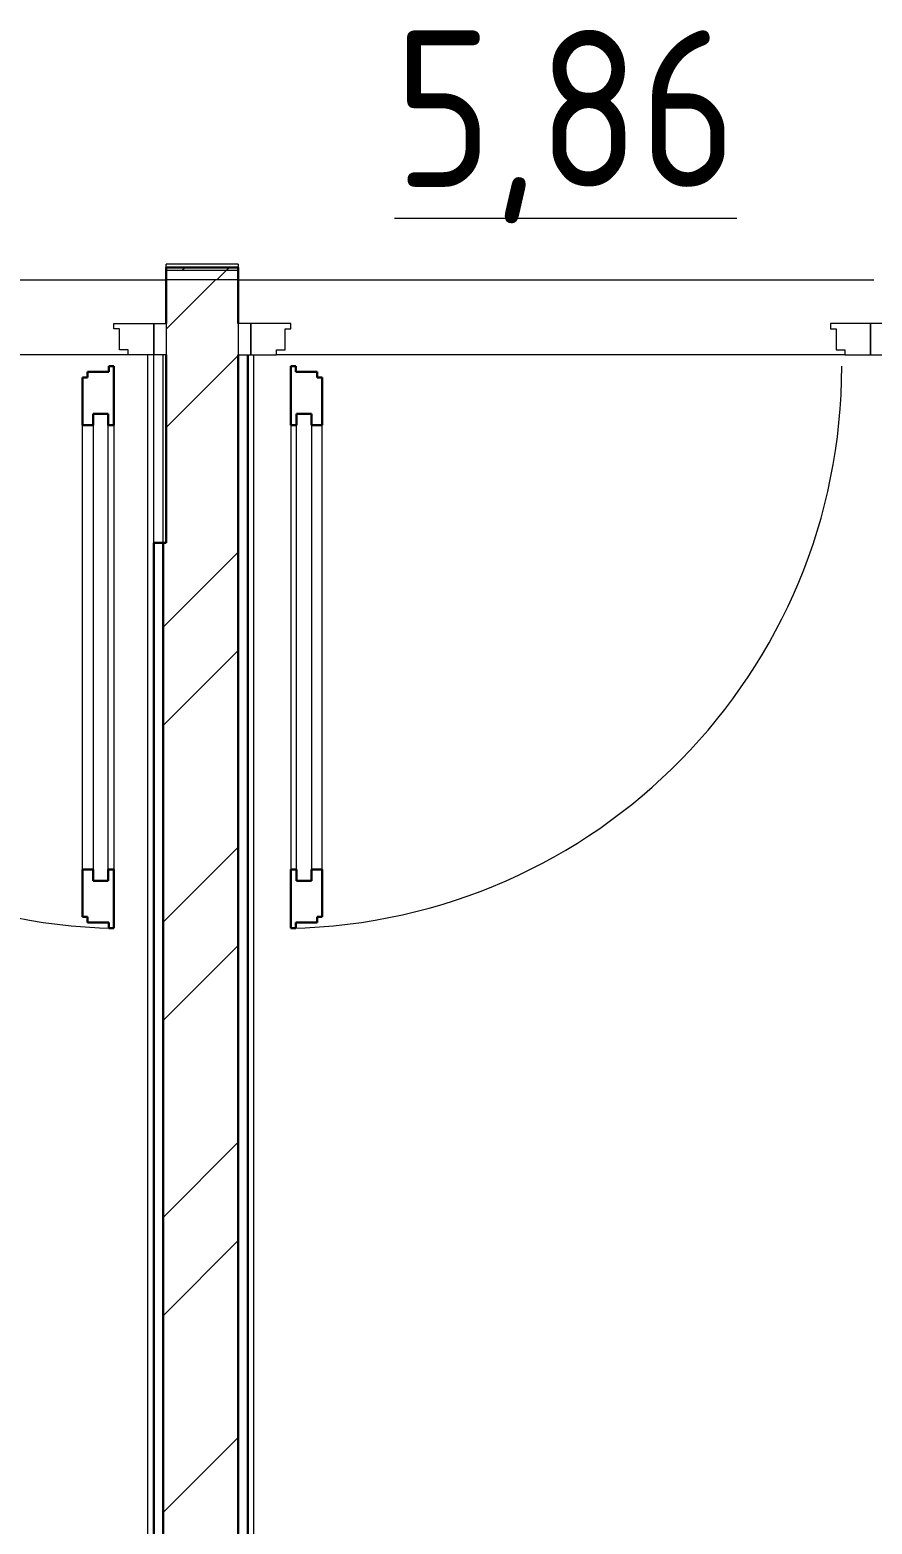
# Model space of a CAD drawing. Header units: millimetres. Extents: x -88595 to 880822, y -1054509 to -148035.
# Drawn here: x 298910 to 300256, y -247120 to -244733 of the extents above; entities that cross this region are included whole.
import ezdxf

# ---------------------------------------------------------------- set-up
doc = ezdxf.new("R2010")
doc.units = ezdxf.units.MM
for name, color, linetype, lineweight in [('Двери', 7, 'Continuous', 9), ('Марки помещений', 7, 'Continuous', 20), ('Оборудование', 7, 'Continuous', 18), ('Ограждение', 7, 'Continuous', 9), ('Стены наружные', 7, 'Continuous', 18), ('Стены штриховка', 7, 'Continuous', 9)]:
    doc.layers.add(name, color=color, linetype=linetype, lineweight=lineweight)
doc.layers.add('Двери открывание', color=7, linetype='Continuous', lineweight=9, true_color=0xc0c0c0)
doc.styles.add('GOST Common_2', font='GOST_Common.ttf', dxfattribs={"width": 0.9, "height": 350})

# ---------------------------------------------------------------- blocks, each defined once
blk = doc.blocks.new('2 этаж')
at = {"layer": 'Двери'}
for p, q in [((328378.5, 682606.5), (328442.5, 682606.5)), ((328378.5, 682598.5), (328378.5, 682606.5)), ((328387.5, 682598.5), (328378.5, 682598.5)), ((328387.5, 682564.5), (328387.5, 682598.5)), ((328442.5, 682606.5), (328462.5, 682606.5)), ((328442.5, 682556.5), (328442.5, 682606.5)), ((328442.5, 682606.5), (328442.5, 682556.5)), ((328462.5, 682606.5), (328462.5, 682556.5)), ((328577.5, 682606.5), (328577.5, 682556.5)), ((328597.5, 682606.5), (328577.5, 682606.5)), ((328597.5, 682556.5), (328597.5, 682606.5)), ((328661.5, 682606.5), (328597.5, 682606.5)), ((328597.5, 682606.5), (328597.5, 682556.5)), ((328652.5, 682564.5), (328652.5, 682598.5)), ((328652.5, 682598.5), (328661.5, 682598.5)), ((328661.5, 682598.5), (328661.5, 682606.5)), ((329587.5, 682606.5), (329523.5, 682606.5)), ((329523.5, 682606.5), (329523.5, 682598.5)), ((329523.5, 682598.5), (329532.5, 682598.5)), ((329532.5, 682598.5), (329532.5, 682564.5)), ((329607.5, 682606.5), (329587.5, 682606.5)), ((329587.5, 682606.5), (329587.5, 682556.5)), ((329587.5, 682556.5), (329587.5, 682606.5)), ((328401.5, 682564.5), (328387.5, 682564.5)), ((328401.5, 682556.5), (328401.5, 682564.5)), ((328638.5, 682556.5), (328638.5, 682564.5)), ((328638.5, 682564.5), (328652.5, 682564.5)), ((329532.5, 682564.5), (329546.5, 682564.5)), ((329546.5, 682564.5), (329546.5, 682556.5)), ((328442.5, 682556.5), (328401.5, 682556.5)), ((328462.5, 682556.5), (328442.5, 682556.5)), ((328577.5, 682556.5), (328597.5, 682556.5)), ((328597.5, 682556.5), (328638.5, 682556.5)), ((329546.5, 682556.5), (329587.5, 682556.5)), ((329587.5, 682556.5), (329607.5, 682556.5)), ((328328.5, 681734.5), (328328.5, 682444.5)), ((328345.5, 682462.5), (328345.5, 681716.5)), ((328369.5, 682462.5), (328345.5, 682462.5)), ((328369.5, 681716.5), (328369.5, 682462.5)), ((328378.5, 682444.5), (328378.5, 681734.5)), ((328661.5, 682444.5), (328661.5, 681734.5)), ((328670.5, 682462.5), (328694.5, 682462.5)), ((328670.5, 681716.5), (328670.5, 682462.5)), ((328694.5, 682462.5), (328694.5, 681716.5)), ((328711.5, 681734.5), (328711.5, 682444.5)), ((328345.5, 681716.5), (328369.5, 681716.5)), ((328694.5, 681716.5), (328670.5, 681716.5))]:
    blk.add_line(p, q, dxfattribs=at)
at = {"layer": 'Двери', "lineweight": 30}
for p, q in [((328370.5, 682538.5), (328378.5, 682538.5)), ((328370.5, 682529.5), (328370.5, 682538.5)), ((328378.5, 682538.5), (328378.5, 682444.5)), ((328669.5, 682538.5), (328661.5, 682538.5)), ((328661.5, 682538.5), (328661.5, 682444.5)), ((328669.5, 682529.5), (328669.5, 682538.5)), ((328328.5, 682520.5), (328336.5, 682520.5)), ((328328.5, 682444.5), (328328.5, 682520.5)), ((328336.5, 682520.5), (328336.5, 682529.5)), ((328336.5, 682529.5), (328370.5, 682529.5)), ((328703.5, 682529.5), (328669.5, 682529.5)), ((328703.5, 682520.5), (328703.5, 682529.5)), ((328711.5, 682520.5), (328703.5, 682520.5)), ((328711.5, 682444.5), (328711.5, 682520.5)), ((328328.5, 682444.5), (328345.5, 682444.5)), ((328345.5, 682444.5), (328345.5, 682462.5)), ((328345.5, 682462.5), (328369.5, 682462.5)), ((328369.5, 682462.5), (328369.5, 682444.5)), ((328369.5, 682444.5), (328378.5, 682444.5)), ((328670.5, 682444.5), (328661.5, 682444.5)), ((328670.5, 682462.5), (328670.5, 682444.5)), ((328694.5, 682462.5), (328670.5, 682462.5)), ((328694.5, 682444.5), (328694.5, 682462.5)), ((328711.5, 682444.5), (328694.5, 682444.5)), ((328328.5, 681658.5), (328328.5, 681734.5)), ((328328.5, 681734.5), (328345.5, 681734.5)), ((328345.5, 681734.5), (328345.5, 681716.5)), ((328369.5, 681734.5), (328378.5, 681734.5)), ((328369.5, 681716.5), (328369.5, 681734.5)), ((328378.5, 681734.5), (328378.5, 681640.5)), ((328661.5, 681734.5), (328661.5, 681640.5)), ((328670.5, 681734.5), (328661.5, 681734.5)), ((328670.5, 681716.5), (328670.5, 681734.5)), ((328694.5, 681734.5), (328694.5, 681716.5)), ((328711.5, 681734.5), (328694.5, 681734.5)), ((328711.5, 681658.5), (328711.5, 681734.5)), ((328345.5, 681716.5), (328369.5, 681716.5)), ((328694.5, 681716.5), (328670.5, 681716.5)), ((328336.5, 681658.5), (328328.5, 681658.5)), ((328336.5, 681649.5), (328336.5, 681658.5)), ((328703.5, 681649.5), (328703.5, 681658.5)), ((328703.5, 681658.5), (328711.5, 681658.5)), ((328370.5, 681649.5), (328336.5, 681649.5)), ((328370.5, 681640.5), (328370.5, 681649.5)), ((328378.5, 681640.5), (328370.5, 681640.5)), ((328661.5, 681640.5), (328669.5, 681640.5)), ((328669.5, 681640.5), (328669.5, 681649.5)), ((328669.5, 681649.5), (328703.5, 681649.5))]:
    blk.add_line(p, q, dxfattribs=at)
at = {"layer": 'Двери открывание'}
for centre, start, end in [((328396.5, 682538.5), 180, 268.8515), ((328643.5, 682538.5), 271.1485, 0)]:
    blk.add_arc(centre, 898, start, end, dxfattribs=at)
at = {"layer": 'Ограждение'}
for p, q in [((328462.5, 682696.5), (328462.5, 682701.5)), ((328577.5, 682701.5), (328462.5, 682701.5)), ((328577.5, 682701.5), (328577.5, 682696.5)), ((328432.5, 682556.5), (328432.5, 676881.5)), ((328442.5, 682256.5), (328442.5, 682556.5)), ((328602.5, 676881.5), (328602.5, 682556.5))]:
    blk.add_line(p, q, dxfattribs=at)
at = {"layer": 'Стены наружные', "lineweight": 30}
for p, q in [((328462.5, 682696.5), (328462.5, 682606.5)), ((328577.5, 682696.5), (328462.5, 682696.5)), ((328577.5, 682696.5), (328577.5, 682606.5)), ((328462.5, 682556.5), (328462.5, 682256.5)), ((328577.5, 676856.5), (328577.5, 682556.5)), ((328592.5, 682556.5), (328592.5, 676871.5)), ((328442.5, 682256.5), (328442.5, 676871.5)), ((328462.5, 682256.5), (328442.5, 682256.5)), ((328457.5, 676856.5), (328457.5, 682256.5))]:
    blk.add_line(p, q, dxfattribs=at)
at = {"layer": 'Стены наружные', "linetype": 'Continuous', "lineweight": 9}
for p, q in [((328487.5, 682691.5), (328492.5, 682696.5)), ((328543.2, 682676.5), (328558.2, 682691.5)), ((328558.2, 682691.5), (328563.2, 682696.5)), ((328462.5, 682597.9), (328541.1, 682676.5)), ((328462.5, 682440.8), (328577.5, 682555.8)), ((328457.5, 682121.5), (328577.5, 682241.5)), ((328457.5, 681964.3), (328577.5, 682084.3)), ((328457.5, 681650), (328577.5, 681770)), ((328457.5, 681492.9), (328577.5, 681612.9)), ((328457.5, 681178.6), (328577.5, 681298.6)), ((328457.5, 681021.4), (328577.5, 681141.4)), ((328457.5, 680707.1), (328577.5, 680827.1))]:
    blk.add_line(p, q, dxfattribs=at)
at = {"layer": 'Стены наружные'}
for p, q in [((327463, 682676.5), (328462.5, 682676.5)), ((328577.5, 682676.5), (329592.5, 682676.5)), ((328401.5, 682556.5), (327493.5, 682556.5)), ((328457.5, 682256.5), (328457.5, 682556.5)), ((329546.5, 682556.5), (328638.5, 682556.5))]:
    blk.add_line(p, q, dxfattribs=at)
at = {"layer": 'Стены штриховка'}
for p, q in [((328577.5, 682691.5), (328462.5, 682691.5)), ((328577.5, 682676.5), (328462.5, 682676.5))]:
    blk.add_line(p, q, dxfattribs=at)
at = {"layer": 'Марки помещений', "style": 'GOST Common_2', "width": 0.9}
blk.add_text('%%U5,86', height=250, dxfattribs=at).set_placement((328827, 682825.1))

msp = doc.modelspace()

# ---------------------------------------------------------------- block references
at = {"layer": 'Оборудование', "color": 5, "true_color": 0x0000ff}
msp.add_blockref('2 этаж', (-29334.2, -927808.4), dxfattribs=at)

doc.saveas('drawing.dxf')
